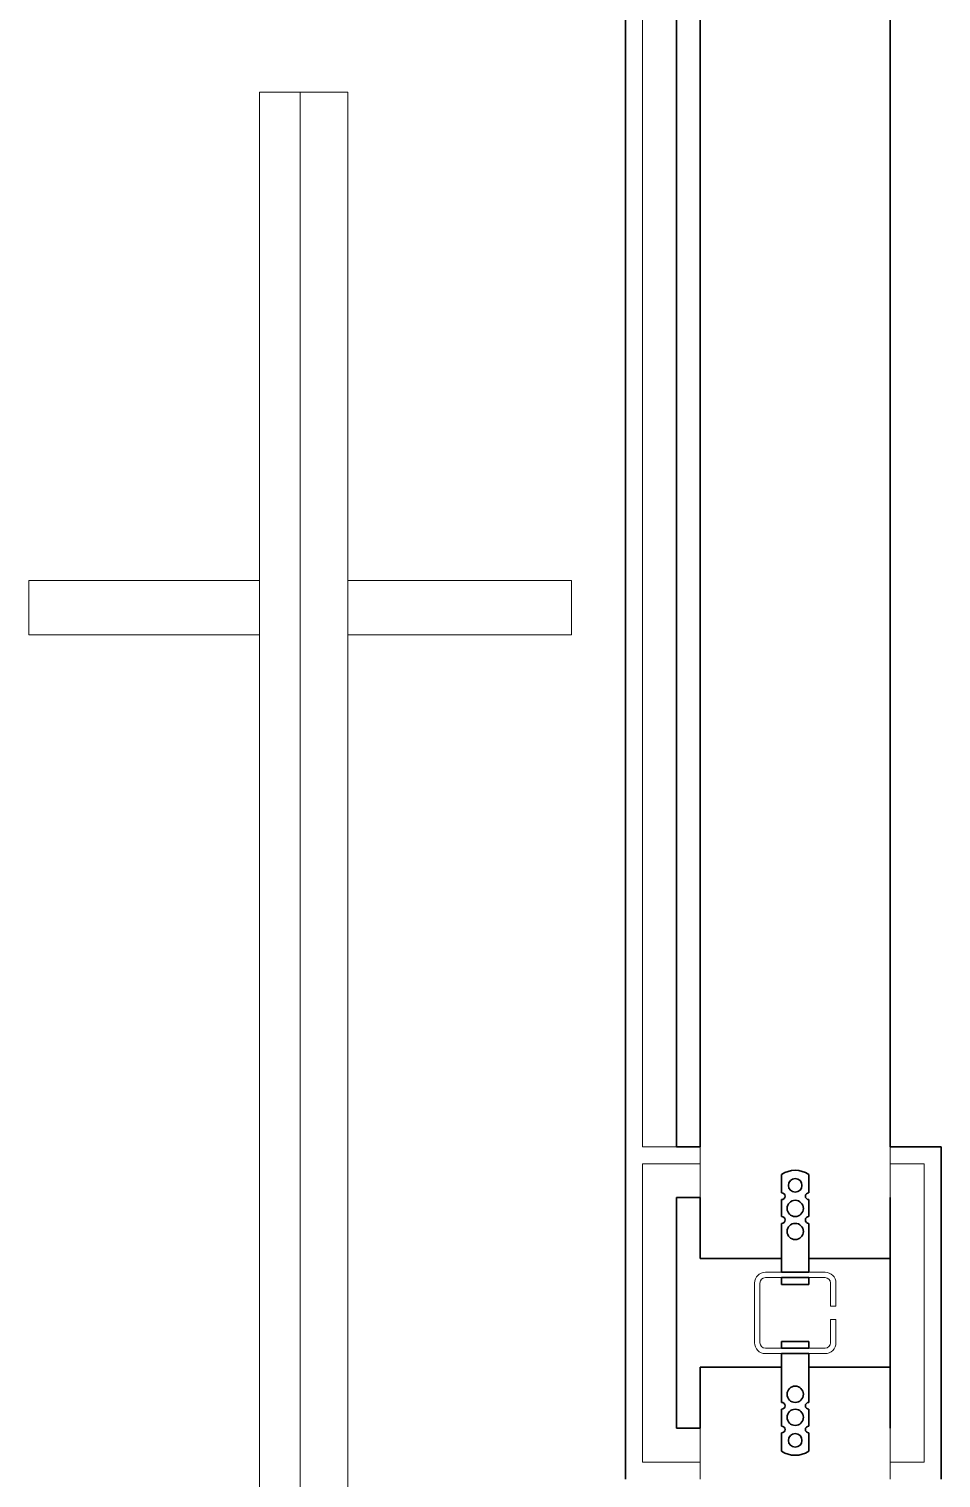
# Model space of a CAD drawing. Header units: millimetres. Extents: x 90978 to 295199, y -4084 to 97293.
# Drawn here: x 161807 to 162480, y 32156 to 33225 of the extents above; entities that cross this region are included whole.
import ezdxf

# ---------------------------------------------------------------- set-up
doc = ezdxf.new("R2010")
doc.units = ezdxf.units.MM
doc.header["$MEASUREMENT"] = 0
for name, color, linetype, lineweight in [('CSM-STL-XX-ZZ-M3-A-XXXX-00001_detached _19_04_21__rvt-1-Level 0$0$A-DETL-MEDM', 33, 'CONTINUOUS', 25), ('CSM-STL-XX-ZZ-M3-A-XXXX-00001_detached _19_04_21__rvt-1-Level 0$0$A-WALL', 7, 'CONTINUOUS', 9), ('CSM-STL-XX-ZZ-M3-A-XXXX-00001_detached _19_04_21__rvt-1-Level 0$0$I-WALL', 7, 'CONTINUOUS', 9), ('CSM-STL-XX-ZZ-M3-A-XXXX-00001_detached _19_04_21__rvt-1-Level 0$0$S-COLS', 7, 'CONTINUOUS', 9), ('I-FURN', 8, 'CONTINUOUS', 9)]:
    doc.layers.add(name, color=color, linetype=linetype, lineweight=lineweight)

msp = doc.modelspace()

# ---------------------------------------------------------------- linework, layer by layer
at = {"layer": 'CSM-STL-XX-ZZ-M3-A-XXXX-00001_detached _19_04_21__rvt-1-Level 0$0$A-DETL-MEDM', "lineweight": 30}
for p, q in [((162362.2, 32380.2), (162362.2, 32366.7)), ((162382.2, 32366.7), (162382.2, 32380.2)), ((162362.2, 32361.7), (162362.2, 32349.2)), ((162382.2, 32349.2), (162382.2, 32361.7)), ((162362.2, 32344.2), (162362.2, 32308.2)), ((162382.2, 32308.2), (162382.2, 32344.2)), ((162362.2, 32308.2), (162382.2, 32308.2)), ((162362.2, 32304.2), (162362.2, 32299.2)), ((162382.2, 32304.2), (162362.2, 32304.2)), ((162362.2, 32299.2), (162382.2, 32299.2)), ((162382.2, 32299.2), (162382.2, 32304.2)), ((162382.2, 32257.2), (162362.2, 32257.2)), ((162362.2, 32257.2), (162362.2, 32252.2)), ((162382.2, 32252.2), (162382.2, 32257.2)), ((162362.2, 32252.2), (162382.2, 32252.2)), ((162382.2, 32248.2), (162362.2, 32248.2)), ((162362.2, 32248.2), (162362.2, 32212.2)), ((162382.2, 32212.2), (162382.2, 32248.2)), ((162362.2, 32207.2), (162362.2, 32194.7)), ((162382.2, 32194.7), (162382.2, 32207.2)), ((162362.2, 32189.7), (162362.2, 32176.2)), ((162382.2, 32176.2), (162382.2, 32189.7))]:
    msp.add_line(p, q, dxfattribs=at)
for centre, radius, start, end in [((162372.2, 32365.1), 18.2, 56.6015, 123.3985), ((162372.2, 32372.2), 5, 90, 270), ((162372.2, 32372.2), 5, 270, 90), ((162362.2, 32364.2), 2.5, 270, 90), ((162372.2, 32355.2), 6, 90, 270), ((162372.2, 32355.2), 6, 270, 90), ((162382.2, 32364.2), 2.5, 90, 270), ((162362.2, 32346.7), 2.5, 270, 90), ((162382.2, 32346.7), 2.5, 90, 270), ((162372.2, 32338.2), 6, 90, 270), ((162372.2, 32338.2), 6, 270, 90), ((162372.2, 32218.2), 6, 90, 270), ((162372.2, 32218.2), 6, 270, 90), ((162362.2, 32209.7), 2.5, 270, 90), ((162382.2, 32209.7), 2.5, 90, 270), ((162372.2, 32201.2), 6, 90, 270), ((162372.2, 32201.2), 6, 270, 90), ((162362.2, 32192.2), 2.5, 270, 90), ((162372.2, 32184.2), 5, 90, 270), ((162372.2, 32184.2), 5, 270, 90), ((162382.2, 32192.2), 2.5, 90, 270), ((162372.2, 32191.4), 18.2, 236.6015, 303.3985)]:
    msp.add_arc(centre, radius, start, end, dxfattribs=at)
at = {"layer": 'CSM-STL-XX-ZZ-M3-A-XXXX-00001_detached _19_04_21__rvt-1-Level 0$0$A-WALL'}
for p, q in [((162259.7, 33913.1), (162259.7, 32400.7)), ((162259.7, 32400.7), (162284.7, 32400.7)), ((162302.2, 32388.2), (162302.2, 32400.7)), ((162442.2, 32400.7), (162442.2, 32388.2)), ((162259.7, 32363.2), (162259.7, 32388.2)), ((162302.2, 32388.2), (162259.7, 32388.2)), ((162302.2, 32363.2), (162302.2, 32388.2)), ((162442.2, 32388.2), (162467.2, 32388.2)), ((162442.2, 32388.2), (162442.2, 32363.2)), ((162467.2, 32388.2), (162467.2, 32363.2)), ((162259.7, 32363.2), (162259.7, 32193.2)), ((162467.2, 32193.2), (162467.2, 32363.2)), ((162259.7, 32168.2), (162259.7, 32193.2)), ((162302.2, 32168.2), (162302.2, 32193.2)), ((162442.2, 32193.2), (162442.2, 32168.2)), ((162467.2, 32193.2), (162467.2, 32168.2)), ((162302.2, 32168.2), (162259.7, 32168.2)), ((162302.2, 32155.7), (162302.2, 32168.2)), ((162442.2, 32168.2), (162467.2, 32168.2)), ((162442.2, 32168.2), (162442.2, 32155.7))]:
    msp.add_line(p, q, dxfattribs=at)
at = {"layer": 'CSM-STL-XX-ZZ-M3-A-XXXX-00001_detached _19_04_21__rvt-1-Level 0$0$I-WALL', "lineweight": 30}
for p, q in [((162302.2, 34308.2), (162302.2, 32400.7)), ((162442.2, 32400.7), (162442.2, 34308.2)), ((162247.2, 33913.1), (162247.2, 32400.7)), ((162284.7, 32400.7), (162284.7, 33913.1)), ((162247.2, 32400.7), (162247.2, 32388.2)), ((162302.2, 32400.7), (162284.7, 32400.7)), ((162479.7, 32400.7), (162442.2, 32400.7)), ((162479.7, 32388.2), (162479.7, 32400.7)), ((162247.2, 32388.2), (162247.2, 32363.2)), ((162479.7, 32363.2), (162479.7, 32388.2)), ((162247.2, 32363.2), (162247.2, 32193.2)), ((162284.7, 32193.2), (162284.7, 32363.2)), ((162284.7, 32363.2), (162302.2, 32363.2)), ((162302.2, 32363.2), (162302.2, 32318.2)), ((162442.2, 32318.2), (162442.2, 32363.2)), ((162442.2, 32363.2), (162442.2, 32193.2)), ((162479.7, 32193.2), (162479.7, 32363.2)), ((162302.2, 32318.2), (162362.2, 32318.2)), ((162382.2, 32318.2), (162442.2, 32318.2)), ((162302.2, 32238.2), (162302.2, 32193.2)), ((162362.2, 32238.2), (162302.2, 32238.2)), ((162442.2, 32238.2), (162382.2, 32238.2)), ((162442.2, 32193.2), (162442.2, 32238.2)), ((162247.2, 32193.2), (162247.2, 32168.2)), ((162302.2, 32193.2), (162284.7, 32193.2)), ((162479.7, 32168.2), (162479.7, 32193.2)), ((162247.2, 32168.2), (162247.2, 32155.7)), ((162479.7, 32155.7), (162479.7, 32168.2))]:
    msp.add_line(p, q, dxfattribs=at)
at = {"layer": 'CSM-STL-XX-ZZ-M3-A-XXXX-00001_detached _19_04_21__rvt-1-Level 0$0$S-COLS'}
for p, q in [((162362.2, 32308.2), (162350.2, 32308.2)), ((162394.2, 32308.2), (162382.2, 32308.2)), ((162342.2, 32300.2), (162342.2, 32256.2)), ((162346.2, 32256.2), (162346.2, 32300.2)), ((162350.2, 32304.2), (162362.2, 32304.2)), ((162382.2, 32304.2), (162394.2, 32304.2)), ((162398.2, 32300.2), (162398.2, 32283.2)), ((162402.2, 32283.2), (162402.2, 32300.2)), ((162398.2, 32283.2), (162402.2, 32283.2)), ((162398.2, 32273.2), (162398.2, 32256.2)), ((162402.2, 32273.2), (162398.2, 32273.2)), ((162402.2, 32256.2), (162402.2, 32273.2)), ((162362.2, 32252.2), (162350.2, 32252.2)), ((162350.2, 32248.2), (162362.2, 32248.2)), ((162394.2, 32252.2), (162382.2, 32252.2)), ((162382.2, 32248.2), (162394.2, 32248.2))]:
    msp.add_line(p, q, dxfattribs=at)
for centre, radius, start, end in [((162350.2, 32300.2), 8, 90, 180), ((162394.2, 32300.2), 8, 0, 90), ((162350.2, 32300.2), 4, 90, 180), ((162394.2, 32300.2), 4, 0, 90), ((162350.2, 32256.2), 8, 180, 270), ((162350.2, 32256.2), 4, 180, 270), ((162394.2, 32256.2), 4, 270, 0), ((162394.2, 32256.2), 8, 270, 0)]:
    msp.add_arc(centre, radius, start, end, dxfattribs=at)
at = {"layer": 'I-FURN'}
for p, q in [((161977.3, 31378.2), (161977.3, 33178.2)), ((161977.3, 33178.2), (162007.3, 33178.2)), ((162007.3, 33178.2), (162007.3, 31378.2)), ((162007.3, 33178.2), (162007.3, 31378.2)), ((162042.3, 33178.2), (162007.3, 33178.2)), ((162042.3, 31378.2), (162042.3, 33178.2)), ((161807.3, 32818.2), (161807.3, 32778.2)), ((161977.3, 32818.2), (161807.3, 32818.2)), ((162207.3, 32818.2), (162042.3, 32818.2)), ((162207.3, 32778.2), (162207.3, 32818.2)), ((161807.3, 32778.2), (161977.3, 32778.2)), ((162042.3, 32778.2), (162207.3, 32778.2))]:
    msp.add_line(p, q, dxfattribs=at)

doc.saveas('drawing.dxf')
